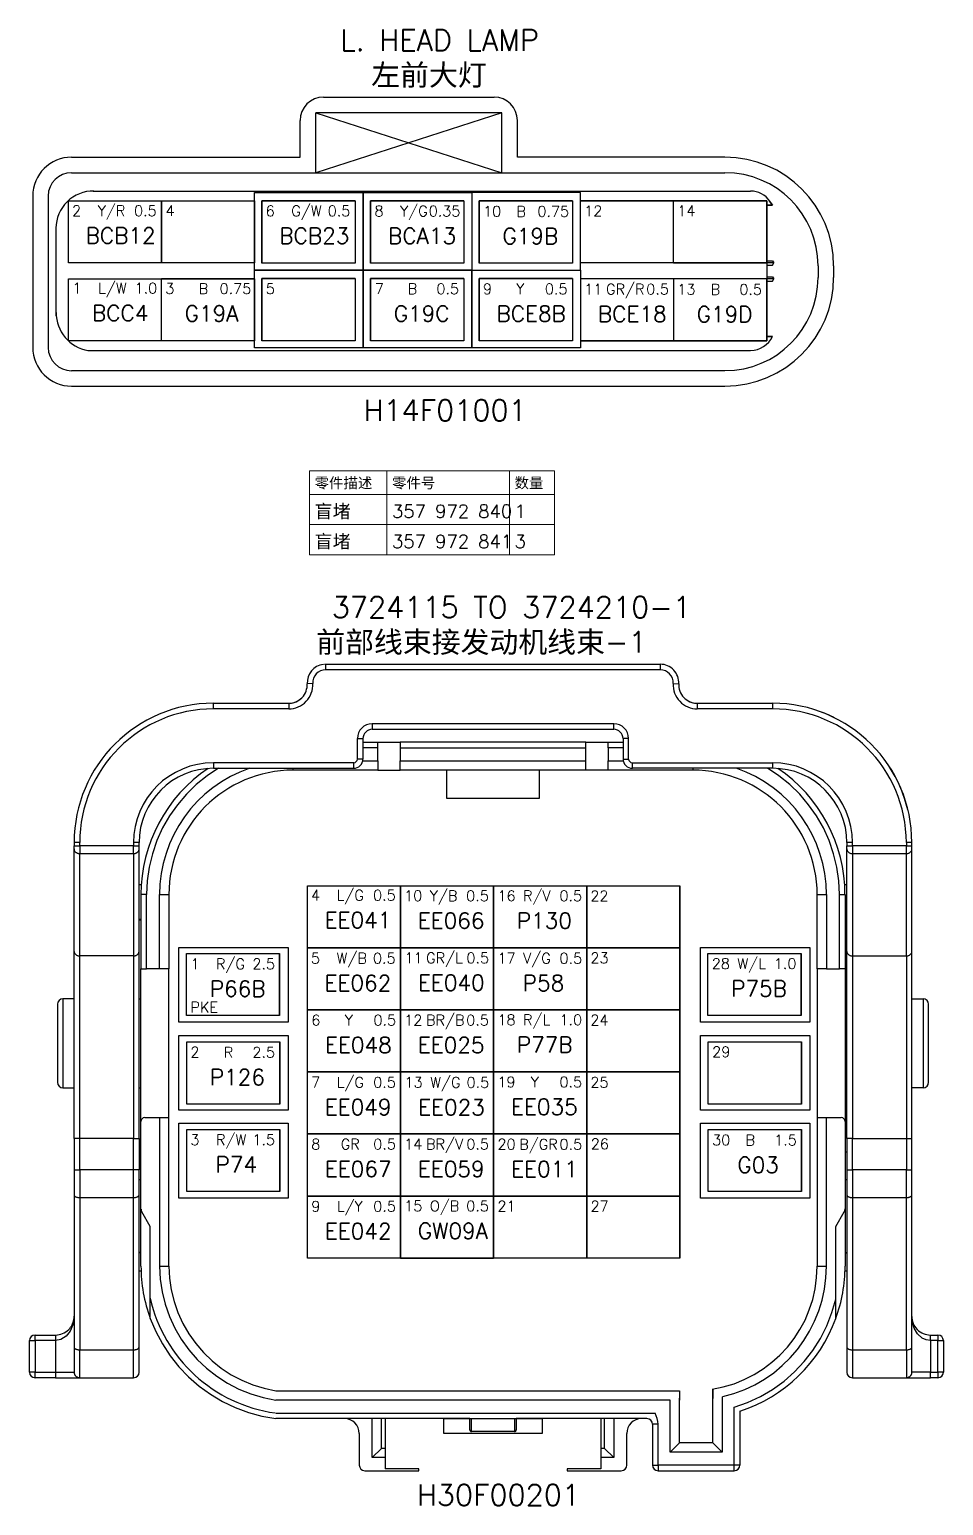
# Model space of a CAD drawing. Header units: millimetres. Extents: x 6 to 3615, y 6 to 858.
# Drawn here: x 2709.8 to 2827.8, y 382 to 572.7 of the extents above; entities that cross this region are included whole.
import ezdxf

# ---------------------------------------------------------------- set-up
doc = ezdxf.new("R2010")
doc.units = ezdxf.units.MM
doc.styles.add('Simplex_Style', font='simplex_.ttf')

msp = doc.modelspace()

# ---------------------------------------------------------------- linework, layer by layer
at = {"color": 0, "linetype": 'Continuous', "lineweight": 30, "flags": 128}
for points in [[(2747.74, 563.93), (2769.79, 563.93)], [(2715.19, 556.17), (2744.73, 556.17), (2744.73, 560.92)], [(2770.79, 561.92), (2746.74, 554.17), (2746.74, 561.92), (2770.79, 554.17), (2770.79, 561.92), (2746.74, 561.92)], [(2799.62, 556.17), (2772.8, 556.17), (2772.8, 560.92)], [(2715.19, 554.17), (2799.62, 554.17)], [(2710.18, 551.16), (2710.18, 531.62)], [(2712.19, 551.16), (2712.19, 531.62)], [(2718, 551.79), (2748.01, 551.79), (2802.91, 551.79)], [(2766.92, 531.56), (2752.89, 531.56), (2752.89, 541.58), (2738.85, 541.58), (2738.85, 551.6), (2752.89, 551.6), (2752.89, 541.58), (2766.92, 541.58), (2766.92, 531.56)], [(2780.95, 531.56), (2766.92, 531.56), (2766.92, 541.58), (2752.89, 541.58), (2752.89, 551.6), (2766.92, 551.6), (2766.92, 541.58), (2780.95, 541.58), (2780.95, 551.6), (2766.92, 551.6), (2766.92, 541.58), (2780.95, 541.58), (2780.95, 531.56)], [(2714.8, 542.52), (2714.8, 550.54), (2726.83, 550.54), (2726.83, 542.52), (2726.83, 550.54), (2738.85, 550.54), (2738.85, 542.52), (2714.8, 542.52)], [(2720.81, 550.53), (2732.84, 550.53)], [(2751.83, 542.5), (2739.8, 542.5), (2739.8, 550.52), (2739.8, 542.5), (2739.8, 550.52), (2751.83, 550.52), (2739.8, 550.52), (2751.83, 550.52), (2751.83, 542.5), (2739.8, 542.5)], [(2765.86, 542.5), (2753.84, 542.5), (2753.84, 550.52), (2753.84, 542.5), (2753.84, 550.52), (2765.86, 550.52), (2753.84, 550.52), (2765.86, 550.52), (2765.86, 542.5), (2753.84, 542.5)], [(2779.9, 542.5), (2767.87, 542.5), (2767.87, 550.52), (2767.87, 542.5), (2767.87, 550.52), (2779.9, 550.52), (2767.87, 550.52), (2779.9, 550.52), (2779.9, 542.5), (2767.87, 542.5)], [(2805.01, 542.51), (2792.98, 542.51), (2805.01, 542.51), (2792.98, 542.51), (2792.98, 550.53), (2780.95, 550.53), (2792.98, 550.53)], [(2792.98, 542.51), (2780.95, 542.51), (2780.95, 550.53)], [(2805.01, 550.53), (2792.98, 550.53), (2805.01, 550.53)], [(2805.01, 542.78), (2805.75, 542.78), (2805.93, 542.51), (2805.01, 542.51), (2805.01, 550.53), (2805.01, 540.17), (2805.75, 540.17), (2805.93, 540.47)], [(2805.01, 549.96), (2805.75, 549.96), (2805.01, 549.96)], [(2805.39, 550.49), (2805.75, 549.96), (2805.39, 550.49)], [(2713.19, 546.99), (2713.19, 535.69)], [(2752.89, 531.56), (2738.85, 531.56), (2738.85, 541.58), (2752.89, 541.58), (2752.89, 531.56)], [(2805.01, 542.21), (2805.75, 542.21), (2805.93, 542.51)], [(2811.65, 542.14), (2811.65, 540.64)], [(2813.65, 542.14), (2813.65, 540.64)], [(2738.85, 532.47), (2726.83, 532.47), (2726.83, 540.48), (2738.85, 540.48), (2726.83, 540.48), (2738.85, 540.48), (2738.85, 532.47), (2714.8, 532.47), (2714.8, 540.48), (2726.83, 540.48)], [(2751.83, 532.47), (2739.8, 532.47), (2739.8, 540.49), (2739.8, 532.47), (2739.8, 540.49), (2751.83, 540.49), (2739.8, 540.49), (2751.83, 540.49), (2751.83, 532.47), (2739.8, 532.47)], [(2765.86, 532.47), (2753.84, 532.47), (2753.84, 540.49), (2753.84, 532.47), (2753.84, 540.49), (2765.86, 540.49), (2753.84, 540.49), (2765.86, 540.49), (2765.86, 532.47), (2753.84, 532.47)], [(2779.9, 532.47), (2767.87, 532.47), (2767.87, 540.49), (2767.87, 532.47), (2767.87, 540.49), (2779.9, 540.49), (2767.87, 540.49), (2779.9, 540.49), (2779.9, 532.47), (2767.87, 532.47)], [(2805.01, 540.74), (2805.75, 540.74), (2805.93, 540.47), (2805.01, 540.47), (2805.01, 532.46), (2805.01, 540.47), (2780.95, 540.47)], [(2792.98, 540.47), (2792.98, 532.46), (2805.01, 532.46), (2792.98, 532.46), (2805.01, 532.46), (2780.95, 532.46), (2792.98, 532.46)], [(2805.01, 533.02), (2805.75, 533.02), (2805.01, 533.02)], [(2717.31, 531.19), (2802.91, 531.19)], [(2715.19, 528.61), (2799.62, 528.61)], [(2715.19, 526.61), (2799.62, 526.61)], [(2748.04, 489.96), (2748.04, 490.68), (2791.25, 490.68), (2791.25, 489.96), (2748.04, 489.96)], [(2746.36, 488.2), (2745.65, 488.16)], [(2792.93, 488.2), (2793.65, 488.16)], [(2733.53, 484.92), (2733.53, 485.64), (2743.25, 485.64), (2743.25, 484.92), (2733.53, 484.92)], [(2796.05, 484.92), (2796.05, 485.64), (2805.77, 485.64), (2805.77, 484.92), (2796.05, 484.92)], [(2754.05, 483), (2754.05, 482.28), (2785.25, 482.28), (2785.25, 483), (2754.05, 483)], [(2752.85, 478.44), (2752.13, 478.44), (2752.13, 481.08), (2752.85, 481.08), (2752.85, 478.44)], [(2752.82, 478.2), (2754.77, 478.2), (2754.77, 480.6), (2757.65, 480.6)], [(2752.85, 480.6), (2754.77, 480.6)], [(2781.65, 480.6), (2757.65, 480.6), (2757.65, 479.88), (2781.65, 479.88)], [(2784.53, 477), (2781.65, 477), (2781.65, 480.6), (2784.53, 480.6)], [(2786.45, 479.88), (2784.53, 479.88), (2784.53, 480.6), (2786.45, 480.6)], [(2786.45, 478.44), (2787.17, 478.44), (2787.17, 481.08), (2786.45, 481.08), (2786.45, 478.44)], [(2754.77, 479.88), (2752.85, 479.88)], [(2757.65, 479.88), (2757.65, 478.2), (2781.65, 478.2)], [(2784.53, 479.88), (2784.53, 478.2), (2786.47, 478.2)], [(2734.2, 477.24), (2732.7, 476.26), (2731.31, 475.14), (2730.03, 473.9), (2728.87, 472.54), (2727.84, 471.08), (2726.95, 469.53), (2726.22, 467.9), (2725.64, 466.21), (2725.22, 464.47), (2724.97, 462.71), (2724.89, 460.92)], [(2733.53, 477.96), (2733.53, 477.24), (2751.65, 477.24), (2751.65, 477.96), (2733.53, 477.96)], [(2754.77, 477), (2743.85, 477), (2743.85, 477.24)], [(2754.77, 478.2), (2754.77, 477), (2757.65, 477)], [(2781.65, 477), (2757.65, 477), (2757.65, 478.2)], [(2763.65, 477), (2763.65, 473.4), (2775.65, 473.4), (2775.65, 477)], [(2795.45, 477.24), (2795.45, 477), (2784.53, 477), (2784.53, 478.2)], [(2787.65, 477.24), (2787.65, 477.96), (2805.77, 477.96), (2805.77, 477.24), (2787.65, 477.24)], [(2814.41, 460.92), (2814.32, 462.71), (2814.07, 464.47), (2813.65, 466.21), (2813.08, 467.9), (2812.34, 469.53), (2811.46, 471.08), (2810.43, 472.54), (2809.27, 473.9), (2807.99, 475.14), (2806.59, 476.26), (2805.1, 477.24)], [(2823.26, 471.89), (2822.83, 473.36), (2822.28, 474.8), (2821.61, 476.17), (2820.83, 477.49)], [(2716.25, 467.21), (2716.25, 466.23), (2723.21, 466.23), (2723.21, 467.21), (2716.25, 467.21), (2716.25, 467.64), (2715.53, 467.64), (2715.53, 467.21), (2716.25, 467.21)], [(2715.53, 429.41), (2715.53, 425.39), (2716.25, 425.39), (2716.25, 421.79), (2723.21, 421.79), (2723.21, 425.39), (2716.25, 425.39), (2716.25, 429.41), (2715.53, 429.41), (2715.53, 467.21)], [(2723.21, 453), (2723.21, 429.41), (2723.93, 429.41), (2723.93, 467.64), (2723.21, 467.64), (2723.21, 467.21), (2723.93, 467.21)], [(2816.09, 467.21), (2816.09, 466.23), (2823.05, 466.23), (2823.05, 467.21), (2816.09, 467.21), (2816.09, 467.64), (2815.37, 467.64), (2815.37, 467.21), (2816.09, 467.21)], [(2815.37, 429.41), (2815.37, 425.39), (2816.09, 425.39), (2816.09, 421.79), (2823.05, 421.79), (2823.05, 425.39), (2816.09, 425.39), (2816.09, 429.41), (2815.37, 429.41), (2815.37, 467.21)], [(2823.05, 453), (2823.05, 429.41), (2823.77, 429.41), (2823.77, 467.64), (2823.05, 467.64), (2823.05, 467.21), (2823.77, 467.21)], [(2715.53, 466.82), (2715.53, 466.76), (2715.54, 466.71), (2715.55, 466.65), (2715.58, 466.6), (2715.6, 466.55), (2715.64, 466.51), (2715.67, 466.46), (2715.72, 466.42), (2715.76, 466.38), (2715.82, 466.35), (2715.87, 466.32), (2715.93, 466.29), (2715.99, 466.27), (2716.05, 466.25), (2716.11, 466.24), (2716.18, 466.23), (2716.25, 466.23)], [(2723.21, 466.23), (2723.21, 453), (2716.25, 453), (2716.25, 466.23)], [(2723.21, 466.23), (2723.27, 466.23), (2723.34, 466.24), (2723.4, 466.25), (2723.47, 466.27), (2723.53, 466.29), (2723.59, 466.32), (2723.64, 466.35), (2723.69, 466.38), (2723.74, 466.42), (2723.78, 466.46), (2723.82, 466.51), (2723.85, 466.55), (2723.88, 466.6), (2723.9, 466.65), (2723.92, 466.71), (2723.92, 466.76), (2723.93, 466.82)], [(2815.37, 466.82), (2815.37, 466.76), (2815.38, 466.7), (2815.4, 466.65), (2815.42, 466.59), (2815.45, 466.54), (2815.49, 466.49), (2815.53, 466.44), (2815.58, 466.4), (2815.63, 466.36), (2815.69, 466.33), (2815.75, 466.3), (2815.81, 466.27), (2815.88, 466.25), (2815.95, 466.24), (2816.02, 466.23), (2816.09, 466.23)], [(2816.09, 466.23), (2816.09, 453), (2823.05, 453), (2823.05, 466.23)], [(2823.05, 466.23), (2823.12, 466.23), (2823.19, 466.24), (2823.26, 466.25), (2823.32, 466.27), (2823.39, 466.3), (2823.45, 466.33), (2823.51, 466.36), (2823.56, 466.4), (2823.6, 466.44), (2823.65, 466.49), (2823.68, 466.54), (2823.71, 466.59), (2823.74, 466.65), (2823.75, 466.7), (2823.76, 466.76), (2823.77, 466.82)], [(2723.93, 462.24), (2724.21, 462.24)], [(2757.7, 454.06), (2745.67, 454.06), (2745.67, 462.08), (2757.7, 462.08), (2757.7, 454.06), (2769.73, 454.06), (2757.7, 454.06), (2757.7, 462.08), (2769.73, 462.08), (2769.73, 454.06), (2769.73, 462.08)], [(2781.76, 454.06), (2769.73, 454.06), (2769.73, 462.08), (2781.76, 462.08), (2781.76, 454.06), (2781.76, 462.08)], [(2793.79, 454.06), (2781.76, 454.06), (2781.76, 462.08), (2793.79, 462.08), (2793.79, 454.06), (2793.79, 462.08)], [(2815.08, 462.24), (2815.37, 462.24)], [(2726.57, 451.32), (2724.89, 451.32), (2724.89, 460.92), (2724.17, 460.92), (2724.17, 451.32), (2724.89, 451.32)], [(2724.65, 432.12), (2727.77, 432.12), (2727.77, 451.32), (2726.57, 451.32), (2726.57, 460.92), (2727.77, 460.92), (2727.77, 451.32)], [(2812.73, 451.32), (2811.53, 451.32), (2811.53, 460.92), (2812.73, 460.92), (2812.73, 451.32), (2814.41, 451.32), (2814.41, 460.92), (2815.13, 460.92), (2815.13, 451.32), (2814.41, 451.32)], [(2724.17, 457.7), (2723.93, 457.7)], [(2723.93, 457.68), (2724.17, 457.68)], [(2815.13, 457.7), (2815.37, 457.7)], [(2815.37, 457.68), (2815.13, 457.68)], [(2757.7, 446.04), (2745.67, 446.04), (2745.67, 454.06), (2757.7, 454.06), (2757.7, 446.04), (2769.73, 446.04), (2757.7, 446.04), (2757.7, 454.06), (2769.73, 454.06), (2769.73, 446.04), (2769.73, 454.06)], [(2781.76, 446.04), (2769.73, 446.04), (2769.73, 454.06), (2781.76, 454.06), (2781.76, 446.04), (2781.76, 454.06)], [(2793.79, 446.04), (2781.76, 446.04), (2781.76, 454.06), (2793.79, 454.06), (2793.79, 446.04), (2793.79, 454.06)], [(2715.53, 453.59), (2715.53, 453.53), (2715.54, 453.48), (2715.56, 453.42), (2715.58, 453.36), (2715.61, 453.31), (2715.65, 453.26), (2715.69, 453.22), (2715.74, 453.17), (2715.79, 453.14), (2715.85, 453.1), (2715.91, 453.07), (2715.97, 453.05), (2716.04, 453.03), (2716.11, 453.01), (2716.18, 453.01), (2716.25, 453)], [(2723.93, 429.41), (2723.93, 425.39), (2723.21, 425.39), (2723.21, 429.41), (2716.25, 429.41), (2716.25, 453)], [(2723.21, 453), (2723.28, 453.01), (2723.35, 453.01), (2723.42, 453.03), (2723.48, 453.05), (2723.55, 453.07), (2723.61, 453.1), (2723.66, 453.14), (2723.72, 453.17), (2723.76, 453.22), (2723.81, 453.26), (2723.84, 453.31), (2723.87, 453.36), (2723.9, 453.42), (2723.91, 453.48), (2723.92, 453.53), (2723.93, 453.59)], [(2742.07, 445.29), (2730.04, 445.29), (2730.04, 453.31), (2742.07, 453.31), (2742.07, 445.29), (2742.07, 453.31)], [(2809.45, 445.29), (2797.42, 445.29), (2797.42, 453.31), (2809.45, 453.31), (2809.45, 445.29), (2809.45, 453.31)], [(2815.37, 453.59), (2815.37, 453.53), (2815.38, 453.48), (2815.4, 453.42), (2815.42, 453.36), (2815.45, 453.31), (2815.49, 453.26), (2815.53, 453.22), (2815.58, 453.17), (2815.63, 453.14), (2815.69, 453.1), (2815.75, 453.07), (2815.81, 453.05), (2815.88, 453.03), (2815.95, 453.01), (2816.02, 453.01), (2816.09, 453)], [(2816.09, 453), (2816.09, 429.41), (2823.05, 429.41), (2823.05, 425.39), (2823.77, 425.39), (2823.77, 429.41)], [(2823.05, 453), (2823.12, 453.01), (2823.19, 453.01), (2823.26, 453.03), (2823.32, 453.05), (2823.39, 453.07), (2823.45, 453.1), (2823.51, 453.14), (2823.56, 453.17), (2823.6, 453.22), (2823.65, 453.26), (2823.68, 453.31), (2823.71, 453.36), (2823.74, 453.42), (2823.75, 453.48), (2823.76, 453.53), (2823.77, 453.59)], [(2724.17, 412.92), (2724.17, 451.32)], [(2811.53, 451.32), (2811.53, 432.12), (2814.65, 432.12)], [(2815.13, 451.32), (2815.13, 412.92)], [(2815.37, 450.79), (2815.37, 450.77)], [(2713.37, 446.76), (2713.37, 436.68)], [(2715.53, 447.48), (2714.09, 447.48), (2714.09, 435.96), (2715.53, 435.96)], [(2723.93, 447.48), (2724.17, 447.48)], [(2815.37, 447.48), (2815.13, 447.48)], [(2823.77, 447.48), (2825.21, 447.48), (2825.21, 435.96), (2823.77, 435.96)], [(2825.93, 436.68), (2825.93, 446.76)], [(2757.7, 438.02), (2745.67, 438.02), (2745.67, 446.04), (2757.7, 446.04), (2757.7, 438.02), (2769.73, 438.02), (2757.7, 438.02), (2757.7, 446.04), (2769.73, 446.04), (2769.73, 438.02), (2769.73, 446.04)], [(2781.76, 438.02), (2769.73, 438.02), (2769.73, 446.04), (2781.76, 446.04), (2781.76, 438.02), (2781.76, 446.04)], [(2793.79, 438.02), (2781.76, 438.02), (2781.76, 446.04), (2793.79, 446.04), (2793.79, 438.02), (2793.79, 446.04)], [(2742.11, 433.87), (2730.08, 433.87), (2730.08, 441.89), (2742.11, 441.89), (2742.11, 433.87), (2742.11, 441.89)], [(2809.49, 433.87), (2797.46, 433.87), (2797.46, 441.89), (2809.49, 441.89), (2809.49, 433.87), (2809.49, 441.89)], [(2757.7, 430.01), (2745.67, 430.01), (2745.67, 438.02), (2757.7, 438.02), (2757.7, 430.01), (2769.73, 430.01), (2757.7, 430.01), (2757.7, 438.02), (2769.73, 438.02), (2769.73, 430.01), (2769.73, 438.02)], [(2781.76, 430.01), (2769.73, 430.01), (2769.73, 438.02), (2781.76, 438.02), (2781.76, 430.01), (2781.76, 438.02)], [(2793.79, 430.01), (2781.76, 430.01), (2781.76, 438.02), (2793.79, 438.02), (2793.79, 430.01), (2793.79, 438.02)], [(2723.93, 435.96), (2724.17, 435.96)], [(2815.37, 435.96), (2815.13, 435.96)], [(2726.57, 432.12), (2726.57, 412.92), (2727.77, 412.92), (2727.77, 432.12)], [(2811.53, 432.12), (2811.53, 412.92), (2812.73, 412.92), (2812.73, 432.12)], [(2742.1, 422.56), (2730.08, 422.56), (2730.08, 430.58), (2742.1, 430.58), (2742.1, 422.56), (2742.1, 430.58)], [(2757.7, 421.99), (2745.67, 421.99), (2745.67, 430.01), (2757.7, 430.01), (2757.7, 421.99), (2769.73, 421.99), (2757.7, 421.99), (2757.7, 430.01), (2769.73, 430.01), (2769.73, 421.99), (2769.73, 430.01)], [(2781.76, 421.99), (2769.73, 421.99), (2769.73, 430.01), (2781.76, 430.01), (2781.76, 421.99), (2781.76, 430.01)], [(2793.79, 421.99), (2781.76, 421.99), (2781.76, 430.01), (2793.79, 430.01), (2793.79, 421.99), (2793.79, 430.01)], [(2809.49, 422.56), (2797.46, 422.56), (2797.46, 430.58), (2809.49, 430.58), (2809.49, 422.56), (2809.49, 430.58)], [(2724.17, 427.68), (2723.93, 427.68)], [(2815.37, 427.68), (2815.13, 427.68)], [(2715.53, 425.39), (2715.53, 399.25)], [(2723.93, 399.24), (2723.93, 425.39)], [(2815.37, 425.39), (2815.37, 399.24)], [(2823.77, 399.25), (2823.77, 425.39)], [(2724.17, 424.08), (2723.93, 424.08)], [(2815.37, 424.08), (2815.13, 424.08)], [(2713.13, 398.52), (2710.49, 398.52), (2710.49, 399.24), (2709.77, 399.24), (2709.77, 403.32), (2710.49, 403.32), (2710.49, 399.24), (2713.13, 399.24), (2713.13, 398.52), (2723.21, 398.52), (2723.21, 421.79)], [(2715.53, 422.15), (2715.53, 422.12), (2715.54, 422.09), (2715.55, 422.05), (2715.58, 422.02), (2715.6, 421.99), (2715.64, 421.96), (2715.67, 421.93), (2715.72, 421.91), (2715.76, 421.89), (2715.82, 421.86), (2715.87, 421.84), (2715.93, 421.83), (2715.99, 421.82), (2716.05, 421.8), (2716.11, 421.8), (2716.18, 421.79), (2716.25, 421.79)], [(2716.25, 421.79), (2716.25, 402.12), (2723.21, 402.12)], [(2723.21, 421.79), (2723.28, 421.79), (2723.35, 421.8), (2723.42, 421.81), (2723.48, 421.82), (2723.55, 421.83), (2723.61, 421.85), (2723.66, 421.87), (2723.72, 421.9), (2723.76, 421.92), (2723.81, 421.95), (2723.84, 421.98), (2723.87, 422.01), (2723.9, 422.05), (2723.91, 422.08), (2723.92, 422.11), (2723.93, 422.15)], [(2757.7, 413.97), (2745.67, 413.97), (2745.67, 421.99), (2757.7, 421.99), (2757.7, 413.97), (2769.73, 413.97), (2757.7, 413.97), (2757.7, 421.99), (2769.73, 421.99), (2769.73, 413.97), (2769.73, 421.99)], [(2781.76, 413.97), (2769.73, 413.97), (2769.73, 421.99), (2781.76, 421.99), (2781.76, 413.97), (2781.76, 421.99)], [(2793.79, 413.97), (2781.76, 413.97), (2781.76, 421.99), (2793.79, 421.99), (2793.79, 413.97), (2793.79, 421.99)], [(2815.37, 422.15), (2815.37, 422.11), (2815.38, 422.08), (2815.4, 422.05), (2815.42, 422.01), (2815.45, 421.98), (2815.49, 421.95), (2815.53, 421.92), (2815.58, 421.9), (2815.63, 421.87), (2815.69, 421.85), (2815.75, 421.83), (2815.81, 421.82), (2815.88, 421.81), (2815.95, 421.8), (2816.02, 421.79), (2816.09, 421.79)], [(2816.09, 421.79), (2816.09, 402.12), (2823.05, 402.12), (2823.05, 421.79)], [(2823.05, 421.79), (2823.12, 421.79), (2823.19, 421.8), (2823.26, 421.81), (2823.32, 421.82), (2823.39, 421.83), (2823.45, 421.85), (2823.51, 421.87), (2823.56, 421.9), (2823.6, 421.92), (2823.65, 421.95), (2823.68, 421.98), (2823.71, 422.01), (2823.74, 422.05), (2823.75, 422.08), (2823.76, 422.11), (2823.77, 422.15)], [(2725.37, 406.16), (2725.37, 418.04), (2724.26, 419.96)], [(2813.93, 406.16), (2813.93, 418.04), (2815.03, 419.96)], [(2724.17, 414.72), (2723.93, 414.72)], [(2724.17, 414.64), (2723.93, 414.64)], [(2815.13, 414.72), (2815.37, 414.72)], [(2815.13, 414.64), (2815.37, 414.64)], [(2723.93, 412.32), (2724.18, 412.32)], [(2726.57, 412.92), (2726.66, 411.26), (2726.9, 409.62), (2727.3, 408.01), (2727.85, 406.44), (2728.55, 404.93), (2729.38, 403.49), (2730.35, 402.14), (2731.44, 400.89), (2732.64, 399.74), (2733.95, 398.72), (2735.35, 397.82), (2736.82, 397.05), (2738.36, 396.43), (2739.96, 395.96), (2741.59, 395.64)], [(2727.77, 412.92), (2727.85, 411.39), (2728.08, 409.87), (2728.45, 408.38), (2728.95, 406.93), (2729.59, 405.53), (2730.36, 404.2), (2731.24, 402.95), (2732.24, 401.78), (2733.35, 400.71), (2734.55, 399.76), (2735.84, 398.91), (2737.2, 398.2), (2738.61, 397.61), (2740.08, 397.16), (2741.59, 396.84)], [(2815.12, 412.32), (2815.37, 412.32)], [(2800.82, 394.72), (2802.54, 395.33), (2804.2, 396.09), (2805.77, 397.01), (2807.25, 398.08), (2808.62, 399.28), (2809.87, 400.61), (2810.98, 402.06), (2811.95, 403.6), (2812.77, 405.23), (2813.43, 406.93), (2813.93, 408.68)], [(2715.52, 406.28), (2715.38, 405.35), (2715.02, 404.52), (2714.49, 403.88), (2713.82, 403.46), (2713.13, 403.32)], [(2715.53, 406.44), (2715.52, 406.28)], [(2725.37, 406.16), (2726.08, 404.49), (2726.93, 402.89), (2727.93, 401.37), (2729.07, 399.95), (2730.32, 398.64), (2731.68, 397.45), (2733.15, 396.39), (2734.71, 395.46), (2736.35, 394.67), (2738.05, 394.04), (2739.8, 393.56), (2741.59, 393.24)], [(2823.77, 406.31), (2823.77, 406.44)], [(2826.17, 403.32), (2825.62, 403.41), (2825.11, 403.65), (2824.5, 404.2), (2824.07, 404.94), (2823.86, 405.6), (2823.77, 406.31)], [(2713.13, 403.32), (2710.49, 403.32), (2710.49, 404.04), (2713.13, 404.04), (2713.13, 399.24), (2715.52, 399.24)], [(2715.53, 402.48), (2715.53, 402.45), (2715.54, 402.42), (2715.55, 402.39), (2715.58, 402.35), (2715.6, 402.32), (2715.64, 402.29), (2715.67, 402.27), (2715.72, 402.24), (2715.76, 402.22), (2715.82, 402.2), (2715.87, 402.18), (2715.93, 402.16), (2715.99, 402.15), (2716.05, 402.14), (2716.11, 402.13), (2716.18, 402.12), (2716.25, 402.12)], [(2723.21, 402.12), (2723.28, 402.12), (2723.35, 402.13), (2723.42, 402.14), (2723.48, 402.15), (2723.55, 402.17), (2723.61, 402.18), (2723.66, 402.21), (2723.72, 402.23), (2723.76, 402.26), (2723.81, 402.28), (2723.84, 402.31), (2723.87, 402.35), (2723.9, 402.38), (2723.91, 402.41), (2723.92, 402.45), (2723.93, 402.48)], [(2815.37, 402.48), (2815.37, 402.45), (2815.38, 402.41), (2815.4, 402.38), (2815.42, 402.35), (2815.45, 402.31), (2815.49, 402.28), (2815.53, 402.26), (2815.58, 402.23), (2815.63, 402.21), (2815.69, 402.18), (2815.75, 402.17), (2815.81, 402.15), (2815.88, 402.14), (2815.95, 402.13), (2816.02, 402.12), (2816.09, 402.12)], [(2823.05, 402.12), (2823.11, 402.12), (2823.18, 402.13), (2823.24, 402.14), (2823.31, 402.15), (2823.37, 402.16), (2823.43, 402.18), (2823.48, 402.2), (2823.53, 402.22), (2823.58, 402.24), (2823.62, 402.27), (2823.66, 402.29), (2823.69, 402.32), (2823.72, 402.35), (2823.74, 402.39), (2823.76, 402.42), (2823.77, 402.45), (2823.77, 402.48)], [(2826.17, 403.32), (2826.17, 399.24), (2827.13, 399.24), (2827.13, 398.52), (2826.17, 398.52), (2826.17, 399.24), (2823.78, 399.24)], [(2827.85, 399.24), (2827.13, 399.24), (2827.13, 403.32), (2826.17, 403.32), (2826.17, 404.04), (2827.13, 404.04), (2827.13, 403.32), (2827.85, 403.32), (2827.85, 399.24)], [(2716.25, 398.53), (2716.25, 402.12)], [(2816.09, 402.12), (2816.09, 398.52), (2826.17, 398.52)], [(2823.05, 402.12), (2823.05, 398.53)], [(2715.52, 399.24), (2715.52, 399.18), (2715.53, 399.11), (2715.54, 399.05), (2715.56, 398.98), (2715.59, 398.92), (2715.62, 398.86), (2715.66, 398.81), (2715.7, 398.76), (2715.75, 398.71), (2715.8, 398.67), (2715.85, 398.63), (2715.91, 398.6), (2715.97, 398.57), (2716.04, 398.55), (2716.1, 398.54), (2716.17, 398.53), (2716.23, 398.52)], [(2715.53, 399.25), (2715.53, 399.18), (2715.54, 399.11), (2715.56, 399.04), (2715.58, 398.98), (2715.61, 398.91), (2715.65, 398.85), (2715.69, 398.79), (2715.74, 398.74), (2715.79, 398.7), (2715.85, 398.65), (2715.91, 398.62), (2715.97, 398.59), (2716.04, 398.56), (2716.11, 398.54), (2716.18, 398.53), (2716.25, 398.53)], [(2823.05, 398.53), (2823.12, 398.53), (2823.19, 398.54), (2823.26, 398.56), (2823.32, 398.59), (2823.39, 398.62), (2823.45, 398.65), (2823.51, 398.7), (2823.56, 398.74), (2823.6, 398.79), (2823.65, 398.85), (2823.68, 398.91), (2823.71, 398.98), (2823.74, 399.04), (2823.75, 399.11), (2823.76, 399.18), (2823.77, 399.25)], [(2823.07, 398.52), (2823.13, 398.53), (2823.2, 398.54), (2823.26, 398.55), (2823.32, 398.57), (2823.38, 398.6), (2823.44, 398.63), (2823.49, 398.67), (2823.55, 398.71), (2823.59, 398.76), (2823.64, 398.81), (2823.67, 398.86), (2823.71, 398.92), (2823.73, 398.98), (2823.75, 399.05), (2823.77, 399.11), (2823.78, 399.18), (2823.78, 399.24)], [(2741.59, 396.84), (2793.74, 396.84), (2793.74, 395.64)], [(2799.26, 396.07), (2799.26, 388.92), (2798.06, 390.12), (2798.06, 397.06), (2798.06, 395.84)], [(2792.54, 388.92), (2792.54, 395.64), (2741.59, 395.64)], [(2798.06, 390.12), (2793.74, 390.12), (2793.74, 395.89)], [(2801.54, 394.21), (2801.54, 387.24), (2800.82, 387.24), (2800.82, 394.72)], [(2741.59, 393.96), (2790.61, 393.96)], [(2755.73, 393.24), (2741.59, 393.24)], [(2755.25, 389.4), (2754.05, 388.2), (2754.05, 393.24)], [(2755.73, 389.4), (2755.25, 389.4), (2755.25, 393.24)], [(2766.65, 391.8), (2766.65, 393.24), (2763.29, 393.24), (2776.01, 393.24), (2776.01, 391.32), (2763.29, 391.32), (2763.29, 393.24), (2755.73, 393.24), (2755.73, 386.76)], [(2766.69, 393.24), (2766.78, 393.24)], [(2772.41, 393.24), (2772.41, 391.56), (2766.89, 391.56), (2766.89, 393.24)], [(2789.54, 393.24), (2772.65, 393.24), (2772.65, 391.8)], [(2783.57, 393.24), (2783.57, 386.76), (2779.25, 386.76), (2779.25, 386.52), (2786.21, 386.52)], [(2785.25, 393.24), (2785.25, 388.2), (2784.05, 389.4), (2784.05, 393.24)], [(2752.37, 391.32), (2752.37, 387.24)], [(2786.93, 387.24), (2786.93, 391.32)], [(2790.26, 392.52), (2790.26, 387.24), (2790.98, 387.24), (2790.98, 386.52), (2800.82, 386.52), (2800.82, 387.24), (2790.98, 387.24), (2790.98, 392.52), (2790.26, 392.52)], [(2784.05, 389.4), (2783.57, 389.4)], [(2799.26, 388.92), (2792.54, 388.92), (2793.74, 390.12)], [(2755.73, 388.2), (2754.05, 388.2)], [(2785.25, 388.2), (2783.57, 388.2)], [(2753.09, 386.52), (2760.05, 386.52), (2760.05, 386.76)], [(2760.05, 386.76), (2755.73, 386.76)]]:
    msp.add_lwpolyline(points, dxfattribs=at)
at = {"color": 0, "linetype": 'Continuous', "lineweight": 13, "flags": 128}
for points in [[(2745.95, 515.66), (2777.61, 515.66)], [(2745.95, 515.66), (2745.95, 504.83)], [(2745.95, 515.66), (2777.61, 515.66)], [(2755.95, 515.66), (2755.95, 504.83)], [(2771.78, 515.66), (2771.78, 504.83)], [(2777.61, 515.66), (2777.61, 504.83)], [(2745.95, 512.6), (2777.61, 512.6)], [(2745.95, 508.72), (2777.61, 508.72)], [(2745.95, 504.83), (2777.61, 504.83)]]:
    msp.add_lwpolyline(points, dxfattribs=at)
at = {"color": 0, "linetype": 'Continuous', "lineweight": 30, "flags": 128}
for points in [[(2729.07, 454.1), (2743.18, 454.1), (2743.18, 444.43), (2729.07, 444.43), (2729.07, 454.1)], [(2796.46, 454.1), (2810.57, 454.1), (2810.57, 444.43), (2796.46, 444.43), (2796.46, 454.1)], [(2729.07, 442.74), (2743.18, 442.74), (2743.18, 433.07), (2729.07, 433.07), (2729.07, 442.74)], [(2796.46, 442.74), (2810.57, 442.74), (2810.57, 433.07), (2796.46, 433.07), (2796.46, 442.74)], [(2729.07, 431.39), (2743.18, 431.39), (2743.18, 421.72), (2729.07, 421.72), (2729.07, 431.39)], [(2796.46, 431.39), (2810.57, 431.39), (2810.57, 421.72), (2796.46, 421.72), (2796.46, 431.39)], [(2781.76, 421.99), (2781.76, 413.97), (2781.76, 421.99)]]:
    msp.add_lwpolyline(points, close=True, dxfattribs=at)
at = {"color": 0, "linetype": 'Continuous', "lineweight": 30}
for centre, radius, start, end in [((2747.74, 560.92), 3.01, 90, -180), ((2769.79, 560.92), 3.01, 0, 90), ((2715.2, 551.16), 5.02, 90, -180), ((2799.62, 542.14), 14.03, 0, 90), ((2715.19, 551.16), 3.01, 90, -180), ((2799.62, 542.14), 12.03, 0, 90), ((2718, 546.99), 4.81, 89, -180), ((2802.92, 548.8), 3, 34, 90), ((2802.92, 548.8), 3, 34, 90), ((2799.62, 540.64), 12.03, -90, 0), ((2799.62, 540.64), 14.03, -90, 0), ((2718.21, 536.12), 5.01, -180, -100), ((2802.87, 534.38), 3.19, -89, -25), ((2802.87, 534.38), 3.19, -89, -25), ((2715.2, 531.62), 5.02, -180, -90), ((2715.19, 531.61), 3.01, -180, -90), ((2748.05, 488.28), 2.41, 98, -177), ((2748.04, 488.28), 1.68, 90, -177), ((2791.25, 488.28), 1.68, -3, 90), ((2791.26, 488.28), 2.4, -3, 90), ((2743.25, 488.04), 3.12, -90, 3), ((2743.25, 488.04), 2.4, -90, 3), ((2796.04, 488.04), 3.12, 177, -90), ((2796.04, 488.04), 2.4, 177, -90), ((2743.22, 488.1), 2.46, -86, -45), ((2796.07, 488.1), 2.46, -135, -94), ((2733.52, 467.65), 17.99, 90, -180), ((2733.53, 467.64), 17.28, 90, -180), ((2805.77, 467.65), 17.99, 0, 90), ((2805.77, 467.64), 17.28, 0, 90), ((2805.6, 467.26), 18.41, 62, 69), ((2754.05, 481.08), 1.92, 90, -180), ((2785.25, 481.08), 1.92, 0, 90), ((2754.05, 481.08), 1.2, 90, -180), ((2785.25, 481.08), 1.2, 0, 90), ((2733.53, 467.64), 10.32, 90, -180), ((2733.53, 467.64), 9.6, 90, -180), ((2743.85, 460.92), 19.68, 124, -180), ((2743.85, 460.92), 17.28, 109, -180), ((2743.85, 460.92), 16.08, 90, -180), ((2751.65, 478.44), 0.479, -90, 0), ((2751.65, 478.44), 1.2, -90, 0), ((2787.65, 478.44), 1.2, -180, -90), ((2787.65, 478.44), 0.479, -180, -90), ((2795.45, 460.92), 16.08, 0, 90), ((2795.45, 460.92), 17.28, 0, 71), ((2805.77, 467.64), 10.32, 0, 90), ((2805.77, 467.64), 9.6, 0, 90), ((2795.44, 460.92), 19.68, 0, 56), ((2714.09, 446.76), 0.721, 90, -180), ((2825.21, 446.76), 0.721, 0, 90), ((2714.09, 436.68), 0.721, -180, -90), ((2825.21, 436.68), 0.721, -90, 0), ((2724.65, 431.64), 0.479, 90, -180), ((2814.65, 431.64), 0.479, 0, 90), ((2724.87, 420.31), 0.698, -180, -149), ((2814.43, 420.31), 0.698, -30, 1), ((2743.88, 412.93), 19.71, -180, -160), ((2795.45, 412.92), 16.08, -81, 0), ((2795.45, 412.92), 17.28, -77, 0), ((2795.42, 412.93), 19.71, -20, 0), ((2744.19, 413.13), 19.34, -167, -98), ((2712.72, 406.48), 2.81, -9, 0), ((2795.46, 412.91), 19.67, -72, -20), ((2826.04, 406.43), 2.28, -180, -168), ((2713.13, 406.44), 2.4, -90, -45), ((2713.06, 406.48), 2.47, -44, -10), ((2826.23, 406.47), 2.47, -169, -136), ((2826.16, 406.44), 2.4, -135, -90), ((2710.49, 403.32), 0.721, 90, -180), ((2827.12, 403.32), 0.721, 0, 90), ((2710.49, 399.24), 0.721, -180, -90), ((2715.52, 399.25), 0.0104, -115, -2), ((2716.24, 398.53), 0.0104, -115, -2), ((2723.21, 399.24), 0.721, -90, 0), ((2816.09, 399.24), 0.721, -180, -90), ((2823.07, 398.55), 0.0286, -133, -94), ((2823.78, 399.25), 0.0104, -177, -64), ((2827.12, 399.24), 0.721, -90, 0), ((2750.45, 391.32), 1.92, 0, 90), ((2788.85, 391.32), 1.92, 90, -180), ((2789.54, 392.52), 0.721, 0, 90), ((2789.56, 393.96), 0.00781, 89, 90), ((2786.45, 392.12), 4.54, 5, 24), ((2766.89, 391.8), 0.24, -180, -90), ((2772.41, 391.8), 0.24, -90, 0), ((2753.09, 387.24), 0.721, -180, -90), ((2786.21, 387.24), 0.721, -90, 0), ((2790.98, 387.24), 0.721, -180, -90), ((2800.82, 387.24), 0.721, -90, 0)]:
    msp.add_arc(centre, radius, start, end, dxfattribs=at)
at = {"color": 0, "linetype": 'Continuous', "lineweight": 13}
msp.add_arc((2748.03, 488.53), 2.15, 90, 99, dxfattribs=at)

# ---------------------------------------------------------------- texts
at = {"color": 0, "linetype": 'Continuous', "style": 'Simplex_Style'}
for s, height, p in [('L. HEAD LAMP', 2.7344, (2749.92, 569.93)), ('左前大灯', 2.734, (2753.92, 565.43)), ('2', 1.37, (2715.26, 548.57)), ('Y/R', 1.367, (2718.57, 548.57)), ('0.5', 1.367, (2723.27, 548.57)), ('4', 1.37, (2727.34, 548.58)), ('6', 1.37, (2740.28, 548.55)), ('G/W', 1.367, (2743.59, 548.55)), ('0.5', 1.367, (2748.29, 548.55)), ('8', 1.37, (2754.33, 548.53)), ('Y/G', 1.367, (2757.64, 548.53)), ('0.35', 1.367, (2761.34, 548.53)), ('10', 1.367, (2768.37, 548.5)), ('B', 1.37, (2772.68, 548.49)), ('0.75', 1.367, (2775.38, 548.49)), ('12', 1.367, (2781.43, 548.54)), ('14', 1.367, (2793.46, 548.56)), ('BCB12', 2.051, (2717.02, 545.02)), ('BCB23', 2.051, (2742.04, 545)), ('BCA13', 2.051, (2756.09, 544.98)), ('G19B', 2.051, (2770.88, 544.95)), ('1', 1.37, (2715.33, 538.58)), ('L/W', 1.367, (2718.64, 538.57)), ('1.0', 1.367, (2723.34, 538.57)), ('3', 1.37, (2727.31, 538.52)), ('B', 1.37, (2731.62, 538.51)), ('0.75', 1.367, (2734.32, 538.51)), ('5', 1.37, (2740.29, 538.51)), ('7', 1.37, (2754.38, 538.51)), ('B', 1.37, (2758.63, 538.49)), ('0.5', 1.367, (2762.33, 538.49)), ('9', 1.37, (2768.34, 538.48)), ('Y', 1.37, (2772.65, 538.48)), ('0.5', 1.367, (2776.35, 538.48)), ('11', 1.367, (2781.44, 538.45)), ('GR/R', 1.367, (2784.25, 538.44)), ('0.5', 1.367, (2789.45, 538.44)), ('13', 1.367, (2793.46, 538.42)), ('B', 1.37, (2797.77, 538.41)), ('0.5', 1.367, (2801.47, 538.41)), ('BCC4', 2.051, (2717.84, 535.02)), ('G19A', 2.051, (2729.82, 534.96)), ('G19C', 2.051, (2756.83, 534.94)), ('BCE8B', 2.051, (2770.1, 534.93)), ('BCE18', 2.051, (2783.2, 534.89)), ('G19D', 2.051, (2795.97, 534.86)), ('H14F01001', 2.734, (2752.92, 522.1)), ('零件描述', 1.367, (2746.6, 513.42)), ('零件号', 1.367, (2756.6, 513.42)), ('数量', 1.367, (2772.43, 513.42)), ('盲堵', 1.709, (2746.6, 509.58)), ('357 972 840', 1.709, (2756.6, 509.58)), ('1', 1.71, (2772.43, 509.58)), ('盲堵', 1.709, (2746.6, 505.69)), ('357 972 841', 1.709, (2756.6, 505.69)), ('3', 1.71, (2772.43, 505.69)), ('3724115 TO 3724210-1', 2.7344, (2748.81, 496.68)), ('前部线束接发动机线束-1', 2.7344, (2746.81, 492.18)), ('4', 1.37, (2746.14, 460.16)), ('L/G', 1.367, (2749.45, 460.16)), ('0.5', 1.367, (2754.15, 460.16)), ('10', 1.367, (2758.17, 460.1)), ('Y/B', 1.367, (2761.48, 460.09)), ('0.5', 1.367, (2766.18, 460.09)), ('16', 1.367, (2770.22, 460.09)), ('R/V', 1.367, (2773.53, 460.09)), ('0.5', 1.367, (2778.23, 460.09)), ('22', 1.367, (2782.22, 460.06)), ('EE041', 2.051, (2747.9, 456.61)), ('EE066', 2.051, (2759.93, 456.54)), ('P130', 2.051, (2772.73, 456.54)), ('1', 1.37, (2730.55, 451.29)), ('R/G', 1.367, (2733.86, 451.29)), ('2.5', 1.367, (2738.56, 451.29)), ('5', 1.37, (2746.13, 452.02)), ('W/B', 1.367, (2749.44, 452.02)), ('0.5', 1.367, (2754.14, 452.02)), ('11', 1.367, (2758.2, 452.07)), ('GR/L', 1.367, (2761.01, 452.06)), ('0.5', 1.367, (2766.21, 452.06)), ('17', 1.367, (2770.23, 452.03)), ('V/G', 1.367, (2773.54, 452.02)), ('0.5', 1.367, (2778.24, 452.02)), ('23', 1.367, (2782.23, 452.06)), ('28', 1.367, (2797.91, 451.32)), ('W/L', 1.367, (2801.22, 451.32)), ('1.0', 1.367, (2805.92, 451.32)), ('EE062', 2.051, (2747.89, 448.47)), ('EE040', 2.051, (2759.96, 448.51)), ('P58', 2.051, (2773.49, 448.47)), ('P66B', 2.051, (2733.06, 447.74)), ('P75B', 2.051, (2800.42, 447.77)), ('PKE', 1.367, (2730.56, 445.69)), ('6', 1.37, (2746.18, 444.02)), ('Y', 1.37, (2750.49, 444.02)), ('0.5', 1.367, (2754.2, 444.02)), ('12', 1.367, (2758.18, 444.03)), ('BR/B', 1.367, (2760.99, 444.02)), ('0.5', 1.367, (2766.19, 444.02)), ('18', 1.367, (2770.22, 444.07)), ('R/L', 1.367, (2773.53, 444.07)), ('1.0', 1.367, (2778.23, 444.07)), ('24', 1.367, (2782.22, 444.04)), ('EE048', 2.051, (2747.95, 440.47)), ('EE025', 2.051, (2759.94, 440.47)), ('P77B', 2.051, (2772.73, 440.52)), ('2', 1.37, (2730.55, 439.88)), ('R', 1.37, (2734.86, 439.87)), ('2.5', 1.367, (2738.56, 439.87)), ('29', 1.367, (2797.96, 439.93)), ('P126', 2.051, (2733.06, 436.32)), ('7', 1.37, (2746.16, 436.01)), ('L/G', 1.367, (2749.47, 436)), ('0.5', 1.367, (2754.17, 436)), ('13', 1.367, (2758.22, 435.99)), ('W/G', 1.367, (2761.53, 435.98)), ('0.5', 1.367, (2766.23, 435.98)), ('19', 1.367, (2770.22, 436.04)), ('Y', 1.37, (2774.53, 436.04)), ('0.5', 1.367, (2778.23, 436.04)), ('25', 1.367, (2782.23, 436)), ('EE049', 2.051, (2747.92, 432.45)), ('EE023', 2.051, (2759.98, 432.43)), ('EE035', 2.051, (2771.98, 432.49)), ('3', 1.37, (2730.55, 428.58)), ('R/W', 1.367, (2733.86, 428.58)), ('1.5', 1.367, (2738.56, 428.58)), ('8', 1.37, (2746.17, 428.01)), ('GR', 1.367, (2749.98, 428.01)), ('0.5', 1.367, (2754.18, 428.01)), ('14', 1.367, (2758.18, 428.02)), ('BR/V', 1.367, (2760.99, 428.01)), ('0.5', 1.367, (2766.2, 428.01)), ('20', 1.367, (2770.23, 428)), ('B/GR', 1.367, (2773.04, 427.99)), ('0.5', 1.367, (2778.24, 427.99)), ('26', 1.367, (2782.28, 428.04)), ('30', 1.367, (2797.96, 428.55)), ('B', 1.37, (2802.27, 428.54)), ('1.5', 1.367, (2805.97, 428.54)), ('P74', 2.051, (2733.81, 425.03)), ('G03', 2.051, (2801.22, 424.99)), ('EE067', 2.051, (2747.93, 424.46)), ('EE059', 2.051, (2759.95, 424.46)), ('EE011', 2.051, (2771.99, 424.45)), ('9', 1.37, (2746.17, 419.98)), ('L/Y', 1.367, (2749.48, 419.98)), ('0.5', 1.367, (2754.18, 419.98)), ('15', 1.367, (2758.18, 420.03)), ('O/B', 1.367, (2761.49, 420.02)), ('0.5', 1.367, (2766.19, 420.02)), ('21', 1.367, (2770.22, 419.99)), ('27', 1.367, (2782.25, 419.99)), ('EE042', 2.051, (2747.93, 416.43)), ('GW09A', 2.051, (2759.94, 416.47)), ('H30F00201', 2.734, (2759.81, 382.02))]:
    msp.add_text(s, height=height, dxfattribs=at).set_placement(p)

doc.saveas('drawing.dxf')
